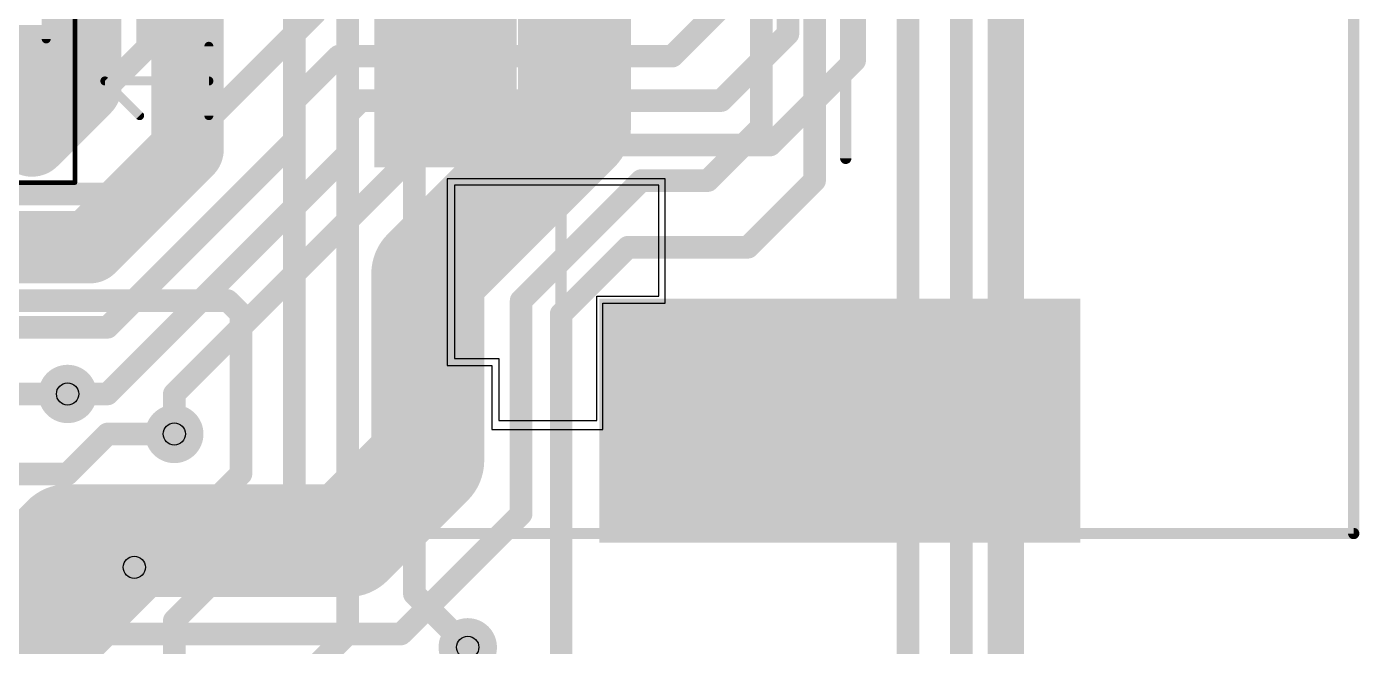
# Model space of a CAD drawing. Extents: x 61.5 to 101.4, y 9 to 89.5.
# Drawn here: x 86.39 to 101.38, y 40.36 to 47.33 of the extents above; entities that cross this region are included whole.
import ezdxf

# ---------------------------------------------------------------- set-up
doc = ezdxf.new("R2010")
doc.units = 0
for name, color, linetype in [('1', 22, 'CONTINUOUS'), ('16', 175, 'CONTINUOUS'), ('18', 82, 'CONTINUOUS'), ('20', 7, 'CONTINUOUS'), ('21', 253, 'CONTINUOUS'), ('22', 253, 'CONTINUOUS'), ('27', 253, 'CONTINUOUS'), ('29', 253, 'CONTINUOUS'), ('30', 253, 'CONTINUOUS'), ('31', 253, 'CONTINUOUS'), ('32', 253, 'CONTINUOUS'), ('39', 22, 'CONTINUOUS'), ('44', 253, 'CONTINUOUS'), ('51', 253, 'CONTINUOUS')]:
    doc.layers.add(name, color=color, linetype=linetype)

# ---------------------------------------------------------------- blocks, each defined once
blk = doc.blocks.new('RECT')
blk.add_solid([(-0.5, -0.5), (0.5, -0.5), (-0.5, 0.5), (0.5, 0.5)])
blk = doc.blocks.new('ROUNDV')
at = {"const_width": 0.5}
blk.add_lwpolyline([(0, -0.25, 1), (0, 0.25, 1), (0, -0.25)], format="xyb", dxfattribs=at)

msp = doc.modelspace()

# ---------------------------------------------------------------- linework, layer by layer
at = {"layer": '1'}
for p, q in [((91.2, 45.55), (91.2, 43.6)), ((93.5, 45.55), (91.2, 45.55)), ((93.5, 44.3), (93.5, 45.55)), ((92.8, 42.9), (92.8, 44.3)), ((92.8, 44.3), (93.5, 44.3)), ((91.2, 43.6), (91.7, 43.6)), ((91.7, 43.6), (91.7, 42.9)), ((91.7, 42.9), (92.8, 42.9))]:
    msp.add_line(p, q, dxfattribs=at)
for points, const_width in [([(96.9, 80.25), (96.9, 23.85)], 0.254), ([(96.3, 79.65), (96.3, 23.4)], 0.254), ([(95.7, 46.95), (95.7, 70.95)], 0.254), ([(94.95, 70.8), (94.95, 47.25)], 0.254), ([(87.75, 47.1), (87.75, 47.7)], 0.254), ([(93.65, 47), (94.35, 47.7)], 0.254), ([(89.65, 47.5), (88.65, 46.5)], 0.254), ([(94.95, 47.25), (94.35, 46.65)], 0.254), ([(87.25, 46.6), (87.75, 47.1)], 0.254), ([(89.9, 47), (89.4, 46.5)], 0.254), ([(91.1, 47), (89.9, 47)], 0.254), ([(91.1, 47), (93.65, 47)], 0.254), ([(94.75, 46), (95.7, 46.95)], 0.254), ([(94.2, 46.5), (94.35, 46.65)], 0.254), ([(85.95, 46.6), (87.25, 46.6)], 0.254), ([(88.65, 46.5), (87.6, 45.45)], 0.254), ([(89.4, 46.5), (89.4, 42)], 0.254), ([(90.15, 46.5), (90, 46.35)], 0.254), ([(90.3, 46.5), (90.15, 46.5)], 0.254), ([(91.1, 46.5), (90.3, 46.5)], 0.254), ([(91.1, 46.5), (94.2, 46.5)], 0.254), ([(90, 46.35), (90, 41.1)], 0.254), ([(90.8, 46), (90.75, 45.95)], 0.254), ([(90.75, 41.55), (90.75, 45.95)], 0.254), ([(91.1, 46), (90.8, 46)], 0.254), ([(91.1, 46), (94.75, 46)], 0.254), ([(86.7, 45.45), (85.05, 45.45)], 0.254), ([(87.6, 45.45), (86.7, 45.45)], 0.254), ([(88.5, 44.25), (85.35, 44.25)], 0.254), ([(88.5, 44.25), (88.65, 44.25)], 0.254), ([(88.65, 44.25), (88.8, 44.1)], 0.254), ([(88.8, 42.3), (88.8, 44.1)], 0.254), ([(86.85, 43.2), (86.1, 43.2)], 0.254), ([(87.3, 42.75), (86.85, 42.3)], 0.254), ([(88.05, 42.75), (87.3, 42.75)], 0.254), ([(86.85, 42.3), (84.9, 42.3)], 0.254), ([(88.5, 42), (88.8, 42.3)], 0.254), ([(87.15, 42), (85.8, 40.65)], 0.254), ([(88.5, 42), (87.15, 42)], 0.254), ([(89.4, 42), (88.05, 40.65)], 0.254), ([(90.75, 40.95), (90.75, 41.55)], 0.254), ([(86.85, 40.5), (87.6, 41.25)], 0.8128), ([(90, 40.5), (90, 41.1)], 0.254), ([(91.35, 40.35), (90.75, 40.95)], 0.254), ([(86.85, 38.4), (86.85, 40.5)], 0.8128), ([(88.05, 40.65), (88.05, 39.15)], 0.254), ([(89.25, 39.75), (90, 40.5)], 0.254)]:
    msp.add_lwpolyline(points, dxfattribs=dict(at, const_width=const_width))
for points, const_width in [([(94.9949, 47.2051, 1), (94.9051, 47.2949)], 0.127), ([(87.7949, 47.0551, 1), (87.7051, 47.1449)], 0.127), ([(94.8865, 47.25, 1), (95.0135, 47.25)], 0.127), ([(87.6865, 47.1, 1), (87.8135, 47.1)], 0.127), ([(89.9, 47.0635, 1), (89.9, 46.9365)], 0.127), ([(89.9449, 46.9551, 1), (89.8551, 47.0449)], 0.127), ([(91.1, 47.0635, 1), (91.1, 46.9365)], 0.127), ([(91.1, 46.9365, 1), (91.1, 47.0635)], 0.127), ([(93.6051, 47.0449, 1), (93.6949, 46.9551)], 0.127), ([(93.65, 46.9365, 1), (93.65, 47.0635)], 0.127), ([(95.7449, 46.9051, 1), (95.6551, 46.9949)], 0.127), ([(95.6365, 46.95, 1), (95.7635, 46.95)], 0.127), ([(94.3051, 46.6949, 1), (94.3949, 46.6051)], 0.127), ([(94.3949, 46.6051, 1), (94.3051, 46.6949)], 0.127), ([(87.2051, 46.6449, 1), (87.2949, 46.5551)], 0.127), ([(87.25, 46.5365, 1), (87.25, 46.6635)], 0.127), ([(88.6051, 46.5449, 1), (88.6949, 46.4551)], 0.127), ([(88.6949, 46.4551, 1), (88.6051, 46.5449)], 0.127), ([(89.4635, 46.5, 1), (89.3365, 46.5)], 0.127), ([(89.3551, 46.5449, 1), (89.4449, 46.4551)], 0.127), ([(90.15, 46.5635, 1), (90.15, 46.4365)], 0.127), ([(90.1949, 46.4551, 1), (90.1051, 46.5449)], 0.127), ([(90.3, 46.5635, 1), (90.3, 46.4365)], 0.127), ([(90.3, 46.4365, 1), (90.3, 46.5635)], 0.127), ([(91.1, 46.5635, 1), (91.1, 46.4365)], 0.127), ([(91.1, 46.4365, 1), (91.1, 46.5635)], 0.127), ([(94.1551, 46.5449, 1), (94.2449, 46.4551)], 0.127), ([(94.2, 46.4365, 1), (94.2, 46.5635)], 0.127), ([(90.0635, 46.35, 1), (89.9365, 46.35)], 0.127), ([(89.9551, 46.3949, 1), (90.0449, 46.3051)], 0.127), ([(90.8135, 45.95, 1), (90.6865, 45.95)], 0.127), ([(90.7051, 45.9949, 1), (90.7949, 45.9051)], 0.127), ([(90.8, 46.0635, 1), (90.8, 45.9365)], 0.127), ([(90.8449, 45.9551, 1), (90.7551, 46.0449)], 0.127), ([(91.1, 46.0635, 1), (91.1, 45.9365)], 0.127), ([(91.1, 45.9365, 1), (91.1, 46.0635)], 0.127), ([(94.7051, 46.0449, 1), (94.7949, 45.9551)], 0.127), ([(94.75, 45.9365, 1), (94.75, 46.0635)], 0.127), ([(86.7, 45.5135, 1), (86.7, 45.3865)], 0.127), ([(86.7, 45.3865, 1), (86.7, 45.5135)], 0.127), ([(87.5551, 45.4949, 1), (87.6449, 45.4051)], 0.127), ([(87.6, 45.3865, 1), (87.6, 45.5135)], 0.127), ([(88.5, 44.3135, 1), (88.5, 44.1865)], 0.127), ([(88.5, 44.1865, 1), (88.5, 44.3135)], 0.127), ([(88.6949, 44.2949, 1), (88.6051, 44.2051)], 0.127), ([(88.65, 44.1865, 1), (88.65, 44.3135)], 0.127), ([(88.8635, 44.1, 1), (88.7365, 44.1)], 0.127), ([(88.7551, 44.0551, 1), (88.8449, 44.1449)], 0.127), ([(86.85, 43.1365, 1), (86.85, 43.2635)], 0.127), ([(87.3, 42.8135, 1), (87.3, 42.6865)], 0.127), ([(87.3449, 42.7051, 1), (87.2551, 42.7949)], 0.127), ([(88.05, 42.6865, 1), (88.05, 42.8135)], 0.127), ([(86.8051, 42.3449, 1), (86.8949, 42.2551)], 0.127), ([(86.85, 42.2365, 1), (86.85, 42.3635)], 0.127), ([(88.8449, 42.2551, 1), (88.7551, 42.3449)], 0.127), ([(88.7365, 42.3, 1), (88.8635, 42.3)], 0.127), ([(87.15, 42.0635, 1), (87.15, 41.9365)], 0.127), ([(87.1949, 41.9551, 1), (87.1051, 42.0449)], 0.127), ([(88.5, 41.9365, 1), (88.5, 42.0635)], 0.127), ([(89.4449, 41.9551, 1), (89.3551, 42.0449)], 0.127), ([(88.4551, 42.0449, 1), (88.5449, 41.9551)], 0.127), ([(89.3365, 42, 1), (89.4635, 42)], 0.127), ([(90.8135, 41.55, 1), (90.6865, 41.55)], 0.127), ([(87.7437, 41.1063, 1), (87.4563, 41.3937)], 0.4064), ([(90.6865, 41.55, 1), (90.8135, 41.55)], 0.127), ([(90.0635, 41.1, 1), (89.9365, 41.1)], 0.127), ([(89.9365, 41.1, 1), (90.0635, 41.1)], 0.127), ([(90.7949, 40.9949, 1), (90.7051, 40.9051)], 0.127), ([(90.6865, 40.95, 1), (90.8135, 40.95)], 0.127), ([(87.0532, 40.5, 1), (86.6468, 40.5)], 0.4064), ([(86.7063, 40.6437, 1), (86.9937, 40.3563)], 0.4064), ([(88.1135, 40.65, 1), (87.9865, 40.65)], 0.127), ([(88.0051, 40.6949, 1), (88.0949, 40.6051)], 0.127), ([(90.0449, 40.4551, 1), (89.9551, 40.5449)], 0.127), ([(89.9365, 40.5, 1), (90.0635, 40.5)], 0.127), ([(91.3051, 40.3051, 1), (91.3949, 40.3949)], 0.127)]:
    msp.add_lwpolyline(points, format="xyb", dxfattribs=dict(at, const_width=const_width))
at = {"layer": '16'}
for points, const_width in [([(88.2, 52.55), (88.2, 45.95)], 0.8128), ([(95.25, 52.8), (95.25, 45.6)], 0.254), ([(90, 52.5), (90, 45.9)], 0.254), ([(87.05, 46.65), (87.05, 52.05)], 0.8128), ([(89.4, 52.35), (89.4, 46.05)], 0.254), ([(94.65, 46.2), (94.65, 52.35)], 0.254), ([(92.55, 46.2), (92.55, 50.1)], 1.27), ([(91.05, 50.1), (91.05, 46.2)], 0.254), ([(86.45, 46.05), (87.05, 46.65)], 0.8128), ([(90.9, 44.55), (92.55, 46.2)], 1.27), ([(83.9, 46.075), (86.425, 46.075)], 0.8128), ([(86.425, 46.075), (86.45, 46.05)], 0.8128), ([(88.2, 45.95), (87.1, 44.85)], 0.8128), ([(91.05, 46.2), (88.05, 43.2)], 0.254), ([(94.05, 45.6), (94.65, 46.2)], 0.254), ([(89.4, 46.05), (87.75, 44.4)], 0.254), ([(90, 45.9), (87.3, 43.2)], 0.254), ([(91.95, 44.25), (93.3, 45.6)], 0.254), ([(93.3, 45.6), (93.45, 45.6)], 0.254), ([(93.45, 45.6), (94.05, 45.6)], 0.254), ([(94.5, 44.85), (95.25, 45.6)], 0.254), ([(87.1, 44.85), (83.9, 44.85)], 0.8128), ([(90.9, 42.6), (90.9, 44.55)], 1.27), ([(93.15, 44.85), (92.4, 44.1)], 0.254), ([(94.35, 44.85), (93.15, 44.85)], 0.254), ([(94.35, 44.85), (94.5, 44.85)], 0.254), ([(87.75, 44.4), (87.3, 43.95)], 0.254), ([(91.95, 42), (91.95, 44.25)], 0.254), ([(92.4, 44.1), (92.4, 43.95)], 0.254), ([(87.3, 43.95), (86.25, 43.95)], 0.254), ([(92.4, 38.85), (92.4, 43.95)], 0.254), ([(87.3, 43.2), (86.85, 43.2)], 0.254), ([(88.05, 43.2), (88.05, 42.75)], 0.254), ([(90.9, 42.45), (90.9, 42.6)], 1.27), ([(90, 41.55), (90.9, 42.45)], 1.27), ([(84.6, 42.3), (86.1, 40.8)], 0.8128), ([(86.55, 41.25), (86.85, 41.55)], 1.27), ([(86.85, 41.55), (88.5, 41.55)], 1.27), ([(87.15, 41.55), (88.5, 41.55)], 1.27), ([(88.5, 41.55), (90, 41.55)], 1.27), ([(91.95, 41.85), (91.95, 42)], 0.254), ([(90.6, 40.5), (91.95, 41.85)], 0.254), ([(86.1, 40.8), (86.55, 41.25)], 1.27), ([(87.1948, 41.55), (86.85, 41.55)], 0.254), ([(87.6, 41.25), (87.3744, 41.4756)], 0.254), ([(83.7, 38.4), (86.1, 40.8)], 1.27), ([(87.3, 40.5), (85.2, 38.4)], 0.254), ([(88.65, 40.5), (87.3, 40.5)], 0.254), ([(88.65, 40.5), (90.6, 40.5)], 0.254), ([(91.35, 40.2), (91.35, 40.35)], 0.254)]:
    msp.add_lwpolyline(points, dxfattribs=dict(at, const_width=const_width))
for points, const_width in [([(87.1937, 46.5063, 1), (86.9063, 46.7937)], 0.4064), ([(86.8468, 46.65, 1), (87.2532, 46.65)], 0.4064), ([(92.7745, 45.9755, 1), (92.3255, 46.4245)], 0.635), ([(86.5687, 46.2187, 1), (86.2813, 45.9313)], 0.4064), ([(86.425, 45.8718, 1), (86.425, 46.2782)], 0.4064), ([(92.2325, 46.2, 1), (92.8675, 46.2)], 0.635), ([(86.3063, 46.1937, 1), (86.5937, 45.9063)], 0.4064), ([(86.3063, 45.9063, 1), (86.5937, 46.1937)], 0.4064), ([(88.3437, 45.8063, 1), (88.0563, 46.0937)], 0.4064), ([(91.0949, 46.1551, 1), (91.0051, 46.2449)], 0.127), ([(94.6949, 46.1551, 1), (94.6051, 46.2449)], 0.127), ([(89.4449, 46.0051, 1), (89.3551, 46.0949)], 0.127), ([(90.9865, 46.2, 1), (91.1135, 46.2)], 0.127), ([(94.5865, 46.2, 1), (94.7135, 46.2)], 0.127), ([(87.9968, 45.95, 1), (88.4032, 45.95)], 0.4064), ([(89.3365, 46.05, 1), (89.4635, 46.05)], 0.127), ([(90.0449, 45.8551, 1), (89.9551, 45.9449)], 0.127), ([(89.9365, 45.9, 1), (90.0635, 45.9)], 0.127), ([(93.3, 45.6635, 1), (93.3, 45.5365)], 0.127), ([(93.3449, 45.5551, 1), (93.2551, 45.6449)], 0.127), ([(93.45, 45.6635, 1), (93.45, 45.5365)], 0.127), ([(93.45, 45.5365, 1), (93.45, 45.6635)], 0.127), ([(94.0051, 45.6449, 1), (94.0949, 45.5551)], 0.127), ([(94.05, 45.5365, 1), (94.05, 45.6635)], 0.127), ([(95.2949, 45.5551, 1), (95.2051, 45.6449)], 0.127), ([(95.1865, 45.6, 1), (95.3135, 45.6)], 0.127), ([(87.1, 44.6468, 1), (87.1, 45.0532)], 0.4064), ([(86.9563, 44.9937, 1), (87.2437, 44.7063)], 0.4064), ([(91.2175, 44.55, 1), (90.5825, 44.55)], 0.635), ([(90.6755, 44.7745, 1), (91.1245, 44.3255)], 0.635), ([(93.15, 44.9135, 1), (93.15, 44.7865)], 0.127), ([(93.1949, 44.8051, 1), (93.1051, 44.8949)], 0.127), ([(94.35, 44.9135, 1), (94.35, 44.7865)], 0.127), ([(94.35, 44.7865, 1), (94.35, 44.9135)], 0.127), ([(94.4551, 44.8949, 1), (94.5449, 44.8051)], 0.127), ([(94.5, 44.7865, 1), (94.5, 44.9135)], 0.127), ([(87.7051, 44.4449, 1), (87.7949, 44.3551)], 0.127), ([(87.7949, 44.3551, 1), (87.7051, 44.4449)], 0.127), ([(92.0135, 44.25, 1), (91.8865, 44.25)], 0.127), ([(91.9051, 44.2949, 1), (91.9949, 44.2051)], 0.127), ([(92.4635, 44.1, 1), (92.3365, 44.1)], 0.127), ([(92.3551, 44.1449, 1), (92.4449, 44.0551)], 0.127), ([(87.2551, 43.9949, 1), (87.3449, 43.9051)], 0.127), ([(87.3, 43.8865, 1), (87.3, 44.0135)], 0.127), ([(92.4635, 43.95, 1), (92.3365, 43.95)], 0.127), ([(92.3365, 43.95, 1), (92.4635, 43.95)], 0.127), ([(86.85, 43.2635, 1), (86.85, 43.1365)], 0.127), ([(87.2551, 43.2449, 1), (87.3449, 43.1551)], 0.127), ([(87.3, 43.1365, 1), (87.3, 43.2635)], 0.127), ([(88.1135, 43.2, 1), (87.9865, 43.2)], 0.127), ([(88.0051, 43.2449, 1), (88.0949, 43.1551)], 0.127), ([(91.2175, 42.6, 1), (90.5825, 42.6)], 0.635), ([(91.1245, 42.2255, 1), (90.6755, 42.6745)], 0.635), ([(90.5825, 42.6, 1), (91.2175, 42.6)], 0.635), ([(87.9865, 42.75, 1), (88.1135, 42.75)], 0.127), ([(90.5825, 42.45, 1), (91.2175, 42.45)], 0.635), ([(86.85, 41.8675, 1), (86.85, 41.2325)], 0.635), ([(87.0745, 41.3255, 1), (86.6255, 41.7745)], 0.635), ([(87.15, 41.8675, 1), (87.15, 41.2325)], 0.635), ([(88.5, 41.8675, 1), (88.5, 41.2325)], 0.635), ([(88.5, 41.2325, 1), (88.5, 41.8675)], 0.635), ([(88.5, 41.2325, 1), (88.5, 41.8675)], 0.635), ([(90, 41.2325, 1), (90, 41.8675)], 0.635), ([(92.0135, 42, 1), (91.8865, 42)], 0.127), ([(89.7755, 41.7745, 1), (90.2245, 41.3255)], 0.635), ([(91.8865, 42, 1), (92.0135, 42)], 0.127), ([(91.9949, 41.8051, 1), (91.9051, 41.8949)], 0.127), ([(86.7745, 41.0255, 1), (86.3255, 41.4745)], 0.635), ([(91.8865, 41.85, 1), (92.0135, 41.85)], 0.127), ([(86.3255, 41.4745, 1), (86.7745, 41.0255)], 0.635), ([(86.85, 41.6135, 1), (86.85, 41.4865)], 0.127), ([(87.3744, 41.4756, 0.1989), (87.1948, 41.55)], 0.254), ([(87.1948, 41.6135, 1), (87.1948, 41.4865)], 0.127), ([(87.1948, 41.4865, 1), (87.1948, 41.6135)], 0.127), ([(87.4193, 41.5205, 1), (87.3295, 41.4307)], 0.127), ([(87.3295, 41.4307, 1), (87.4193, 41.5205)], 0.127), ([(86.3245, 40.5755, 1), (85.8755, 41.0245)], 0.635), ([(85.8755, 41.0245, 1), (86.3245, 40.5755)], 0.635), ([(87.5551, 41.2051, 1), (87.6449, 41.2949)], 0.127), ([(85.9563, 40.6563, 1), (86.2437, 40.9437)], 0.4064), ([(87.3, 40.5635, 1), (87.3, 40.4365)], 0.127), ([(87.3449, 40.4551, 1), (87.2551, 40.5449)], 0.127), ([(88.65, 40.5635, 1), (88.65, 40.4365)], 0.127), ([(88.65, 40.4365, 1), (88.65, 40.5635)], 0.127), ([(90.6, 40.4365, 1), (90.6, 40.5635)], 0.127), ([(90.5551, 40.5449, 1), (90.6449, 40.4551)], 0.127), ([(91.4135, 40.35, 1), (91.2865, 40.35)], 0.127)]:
    msp.add_lwpolyline(points, format="xyb", dxfattribs=dict(at, const_width=const_width))
at = {"layer": '20', "const_width": 0.4064}
msp.add_lwpolyline([(97.4, 89.25), (97.4, 9.25)], dxfattribs=at)
at = {"layer": '21', "const_width": 0.127}
for points in [[(92.4, 9.282), (92.4, 59.282)], [(95.6, 45.85), (95.6, 52.58)]]:
    msp.add_lwpolyline(points, dxfattribs=at)
at = {"layer": '21', "const_width": 0.0635}
msp.add_lwpolyline([(95.5683, 45.85, 1), (95.6318, 45.85)], format="xyb", dxfattribs=at)
at = {"layer": '22', "const_width": 0.127}
for points in [[(101.3117, 56.87), (101.3117, 41.63)], [(101.3117, 41.63), (84.408, 41.63)]]:
    msp.add_lwpolyline(points, dxfattribs=at)
at = {"layer": '22', "const_width": 0.0635}
for points in [[(101.2799, 41.63, 1), (101.3435, 41.63)], [(101.3117, 41.5983, 1), (101.3117, 41.6618)]]:
    msp.add_lwpolyline(points, format="xyb", dxfattribs=at)
at = {"layer": '27', "const_width": 0.1016}
for points in [[(88.4392, 46.3308), (88.4392, 47.1104)], [(87.6596, 46.3308), (87.2698, 46.7206)], [(87.2698, 46.7206), (88.4392, 46.7206)]]:
    msp.add_lwpolyline(points, dxfattribs=at)
at = {"layer": '27', "const_width": 0.0508}
for points in [[(88.4646, 47.1104, 1), (88.4138, 47.1104)], [(87.2878, 46.7386, 1), (87.2518, 46.7026)], [(87.2698, 46.746, 1), (87.2698, 46.6952)], [(88.4392, 46.6952, 1), (88.4392, 46.746)], [(87.6416, 46.3128, 1), (87.6776, 46.3488)], [(88.4138, 46.3308, 1), (88.4646, 46.3308)]]:
    msp.add_lwpolyline(points, format="xyb", dxfattribs=at)
at = {"layer": '29'}
for p, q in [((91.12, 45.62), (91.12, 43.52)), ((93.57, 45.62), (91.12, 45.62)), ((93.57, 44.22), (93.57, 45.62)), ((92.87, 42.8), (92.87, 44.22)), ((92.87, 44.22), (93.57, 44.22)), ((91.12, 43.52), (91.62, 43.52)), ((91.62, 43.52), (91.62, 42.8)), ((91.62, 42.8), (92.87, 42.8))]:
    msp.add_line(p, q, dxfattribs=at)
at = {"layer": '31'}
for p, q in [((91.2, 45.55), (91.2, 43.6)), ((93.5, 45.55), (91.2, 45.55)), ((93.5, 44.3), (93.5, 45.55)), ((92.8, 42.9), (92.8, 44.3)), ((92.8, 44.3), (93.5, 44.3)), ((91.2, 43.6), (91.7, 43.6)), ((91.7, 43.6), (91.7, 42.9)), ((91.7, 42.9), (92.8, 42.9))]:
    msp.add_line(p, q, dxfattribs=at)
at = {"layer": '39', "const_width": 0.0508}
for points in [[(86.933, 49.523), (86.933, 45.577)], [(86.933, 45.577), (84.967, 45.577)]]:
    msp.add_lwpolyline(points, dxfattribs=at)
at = {"layer": '39', "const_width": 0.0254}
for points in [[(86.9203, 45.577, 1), (86.9457, 45.577)], [(86.933, 45.5643, 1), (86.933, 45.5897)]]:
    msp.add_lwpolyline(points, format="xyb", dxfattribs=at)
at = {"layer": '44'}
for centre in [(86.85, 43.2), (88.05, 42.75), (87.6, 41.25), (91.35, 40.35)]:
    msp.add_circle(centre, 0.125, dxfattribs=at)
at = {"layer": '51', "const_width": 0.1016}
msp.add_lwpolyline([(86.61, 47.194), (86.61, 47.931)], dxfattribs=at)
at = {"layer": '51', "const_width": 0.0508}
msp.add_lwpolyline([(86.5846, 47.194, 1), (86.6354, 47.194)], format="xyb", dxfattribs=at)

# ---------------------------------------------------------------- block references
at = {"layer": '1'}
for p, xscale, yscale, rotation in [((85.95, 46.6), 1.3, 1.5, 90), ((91.1, 47), 1.4, 0.3, 180), ((91.1, 46.5), 1.4, 0.3, 180), ((91.1, 46), 1.4, 0.3, 180)]:
    msp.add_blockref('RECT', p, dxfattribs=dict(at, xscale=xscale, yscale=yscale, rotation=rotation))
at = {"layer": '16', "xscale": 5.207, "yscale": 2.54, "rotation": 180}
msp.add_blockref('RECT', (95.5332, 42.9), dxfattribs=at)
at = {"layer": '18', "xscale": 0.6564, "yscale": 0.6564}
for p in [(86.85, 43.2), (86.85, 43.2), (88.05, 42.75), (88.05, 42.75), (87.6, 41.25), (87.6, 41.25), (91.35, 40.35), (91.35, 40.35)]:
    msp.add_blockref('ROUNDV', p, dxfattribs=at)
at = {"layer": '29'}
for p, xscale, yscale, rotation in [((91.1, 47.5), 1.6032, 0.5032, 180), ((85.95, 46.6), 1.5032, 1.7032, 90), ((91.1, 47), 1.6032, 0.5032, 180), ((91.1, 46.5), 1.6032, 0.5032, 180), ((91.1, 46), 1.6032, 0.5032, 180)]:
    msp.add_blockref('RECT', p, dxfattribs=dict(at, xscale=xscale, yscale=yscale, rotation=rotation))
at = {"layer": '30', "xscale": 5.4102, "yscale": 2.7432, "rotation": 180}
msp.add_blockref('RECT', (95.5332, 42.9), dxfattribs=at)
at = {"layer": '31'}
for p, xscale, yscale, rotation in [((85.95, 46.6), 1.3, 1.5, 90), ((91.1, 47), 1.4, 0.3, 180), ((91.1, 46.5), 1.4, 0.3, 180), ((91.1, 46), 1.4, 0.3, 180)]:
    msp.add_blockref('RECT', p, dxfattribs=dict(at, xscale=xscale, yscale=yscale, rotation=rotation))
at = {"layer": '32', "xscale": 5.207, "yscale": 2.54, "rotation": 180}
msp.add_blockref('RECT', (95.5332, 42.9), dxfattribs=at)
at = {"layer": '51', "xscale": 0.7501, "yscale": 1.4501, "rotation": 90}
msp.add_blockref('RECT', (85.9489, 46.8329), dxfattribs=at)

doc.saveas('drawing.dxf')
